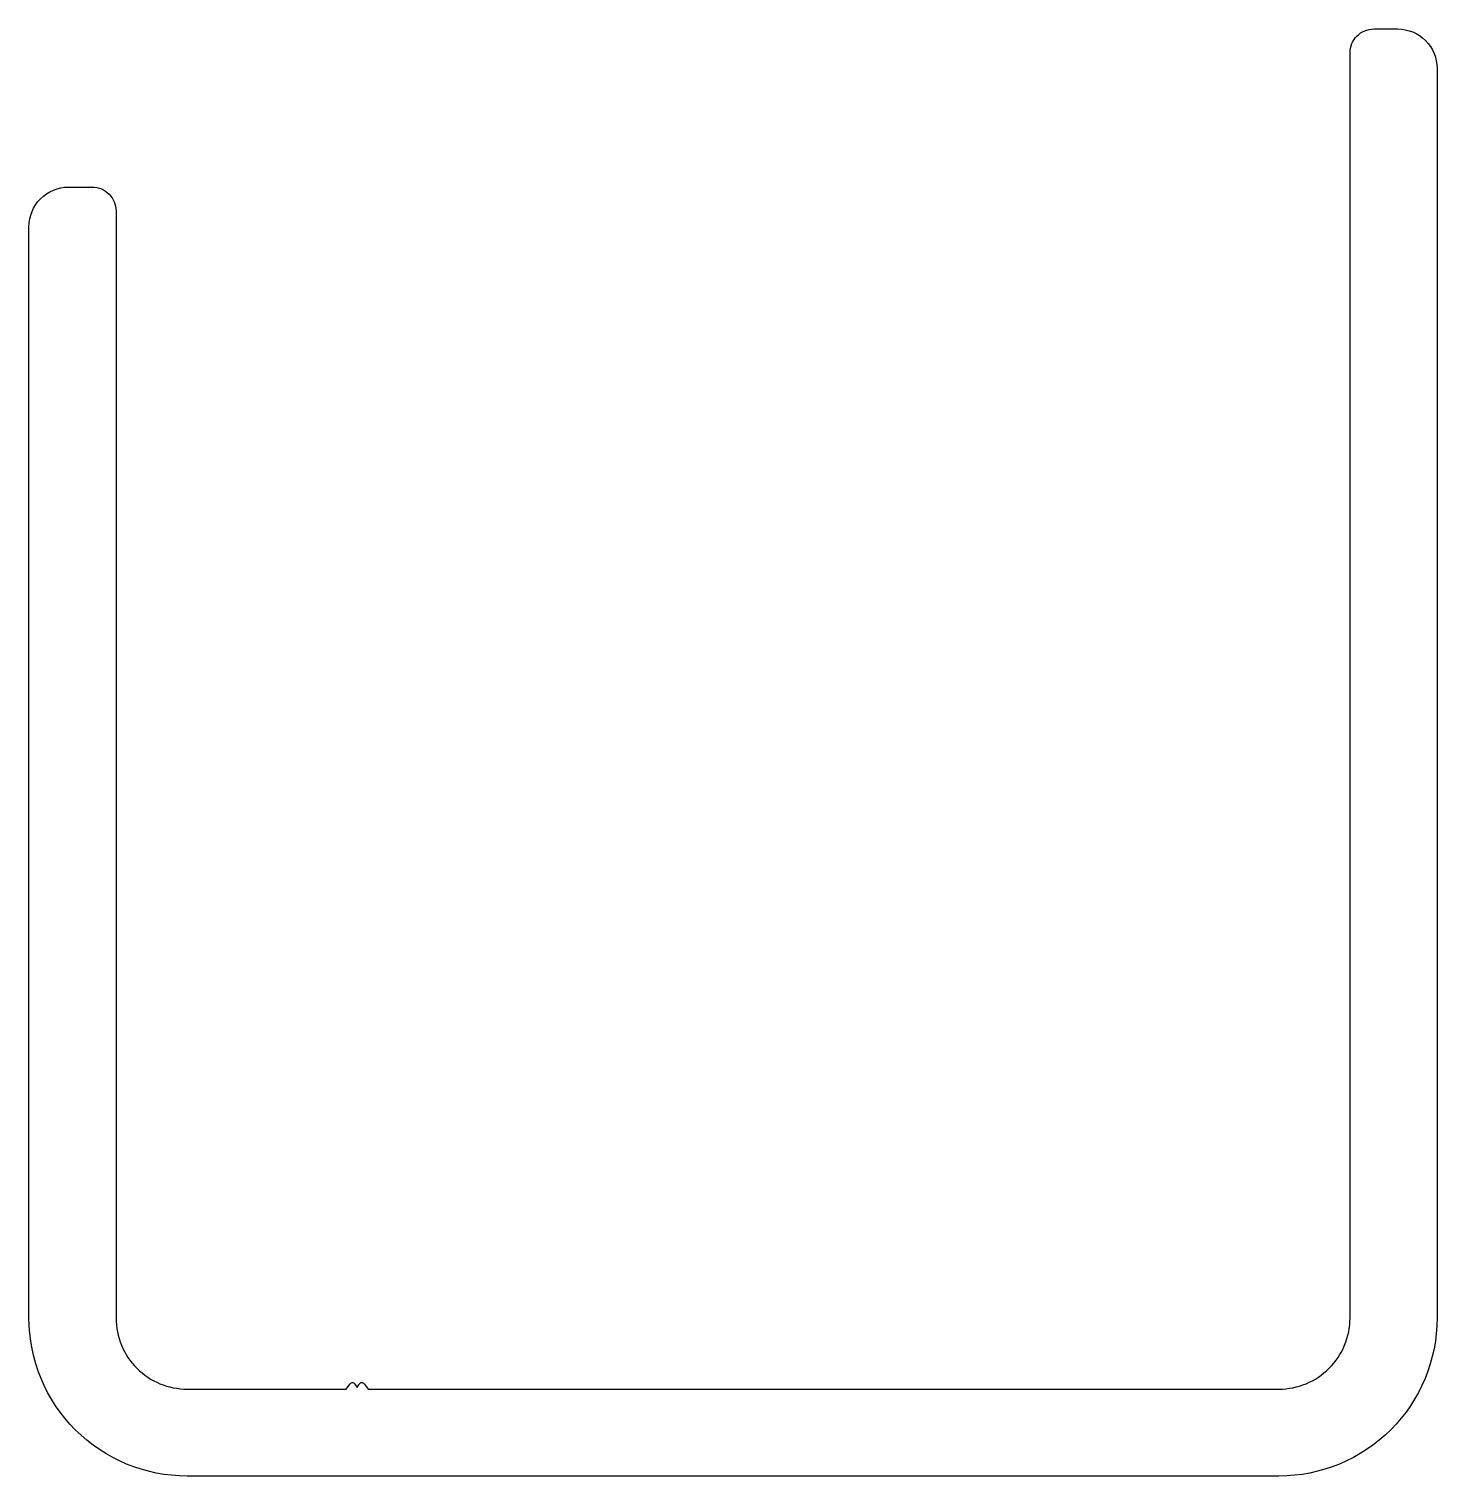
# Model space of a CAD drawing. Extents: x 2064.4 to 2082.2, y 2.7 to 21.
import ezdxf

# ---------------------------------------------------------------- set-up
doc = ezdxf.new("R2010")
doc.units = 0
doc.header["$LTSCALE"] = 15
doc.layers.get('0').update_dxf_attribs({"linetype": 'CONTINUOUS'})
doc.layers.add('260404SEND', color=160, linetype='CONTINUOUS')

msp = doc.modelspace()

# ---------------------------------------------------------------- linework, layer by layer
at = {"color": 0, "ltscale": 5}
for p, q in [((2068.373, 3.757), (2068.421, 3.821)), ((2068.486, 3.819), (2068.513, 3.777)), ((2068.513, 3.777), (2068.539, 3.819)), ((2068.605, 3.821), (2068.653, 3.757))]:
    msp.add_line(p, q, dxfattribs=at)
for centre, start, end in [((2068.453, 3.797), 32.3335, 143.1301), ((2068.573, 3.797), 36.8699, 147.6665)]:
    msp.add_arc(centre, 0.04, start, end, dxfattribs=at)
at = {"layer": '260404SEND', "color": 0}
msp.add_lwpolyline([(2068.653, 3.757), (2080.165, 3.757, 0.414214), (2081.065, 4.657), (2081.065, 20.657, -0.414214), (2081.365, 20.957), (2081.665, 20.957, -0.414214), (2082.165, 20.457), (2082.165, 4.657, -0.414214), (2080.165, 2.657), (2066.365, 2.657, -0.414214), (2064.365, 4.657), (2064.365, 18.457, -0.414214), (2064.865, 18.957), (2065.165, 18.957, -0.414214), (2065.465, 18.657), (2065.465, 4.657, 0.414214), (2066.365, 3.757), (2068.373, 3.757)], format="xyb", dxfattribs=at)

doc.saveas('drawing.dxf')
